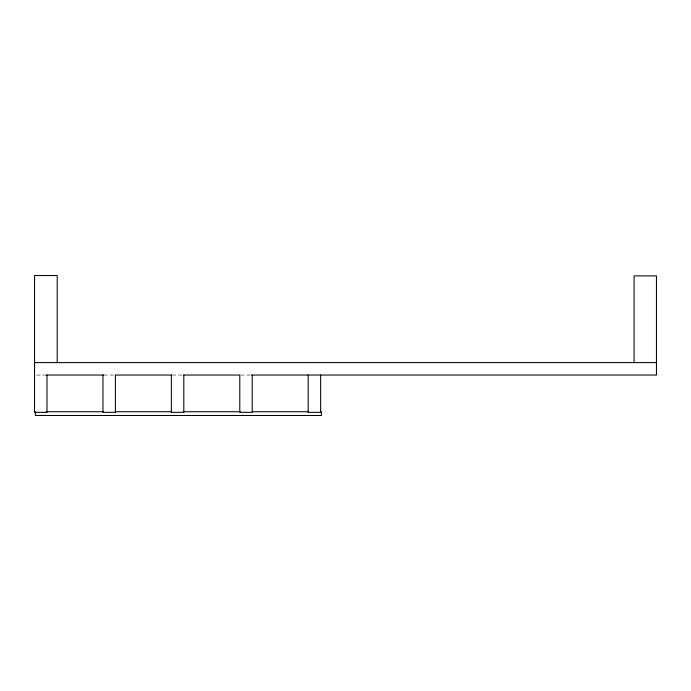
<?xml version="1.0" encoding="UTF-8"?>
<svg xmlns="http://www.w3.org/2000/svg" width="691" height="691" viewBox="0 0 691 691"><rect width="100%" height="100%" fill="white"/><g stroke="black" fill="none" stroke-linecap="round" stroke-linejoin="round"><path stroke-width="0.52" stroke-dasharray="3.46 2.59" d="M36.623 375.04L45.952 375.04M103.996 375.04L114.447 375.04M172.404 375.04L182.467 375.04M240.77 375.04L250.488 375.04"/><path stroke-width="1.04" d="M34.55 362.602L656.45 362.602M46.427 375.04L103.65 375.04M171.67 375.04L115.397 375.04L115.397 412.354L102.959 412.354L102.959 375.04M183.547 375.04L239.777 375.04L239.777 412.354L252.215 412.354L252.215 375.04M251.567 375.04L656.45 375.04L656.45 275.899L634.062 275.899L634.062 362.602M46.167 411.741L103.382 411.741M115.259 411.741L171.394 411.741M183.262 411.741L240.477 411.741M252.353 411.741L308.488 411.741M321.445 411.741L321.445 415.472L35.371 415.472L35.371 411.741M320.624 375.04L320.624 412.354L308.186 412.354L308.186 375.04M183.806 375.04L183.806 412.354L171.368 412.354L171.368 375.04M57.215 362.602L57.215 275.528L34.55 275.528L34.55 412.354L46.988 412.354L46.988 375.04"/></g></svg>
